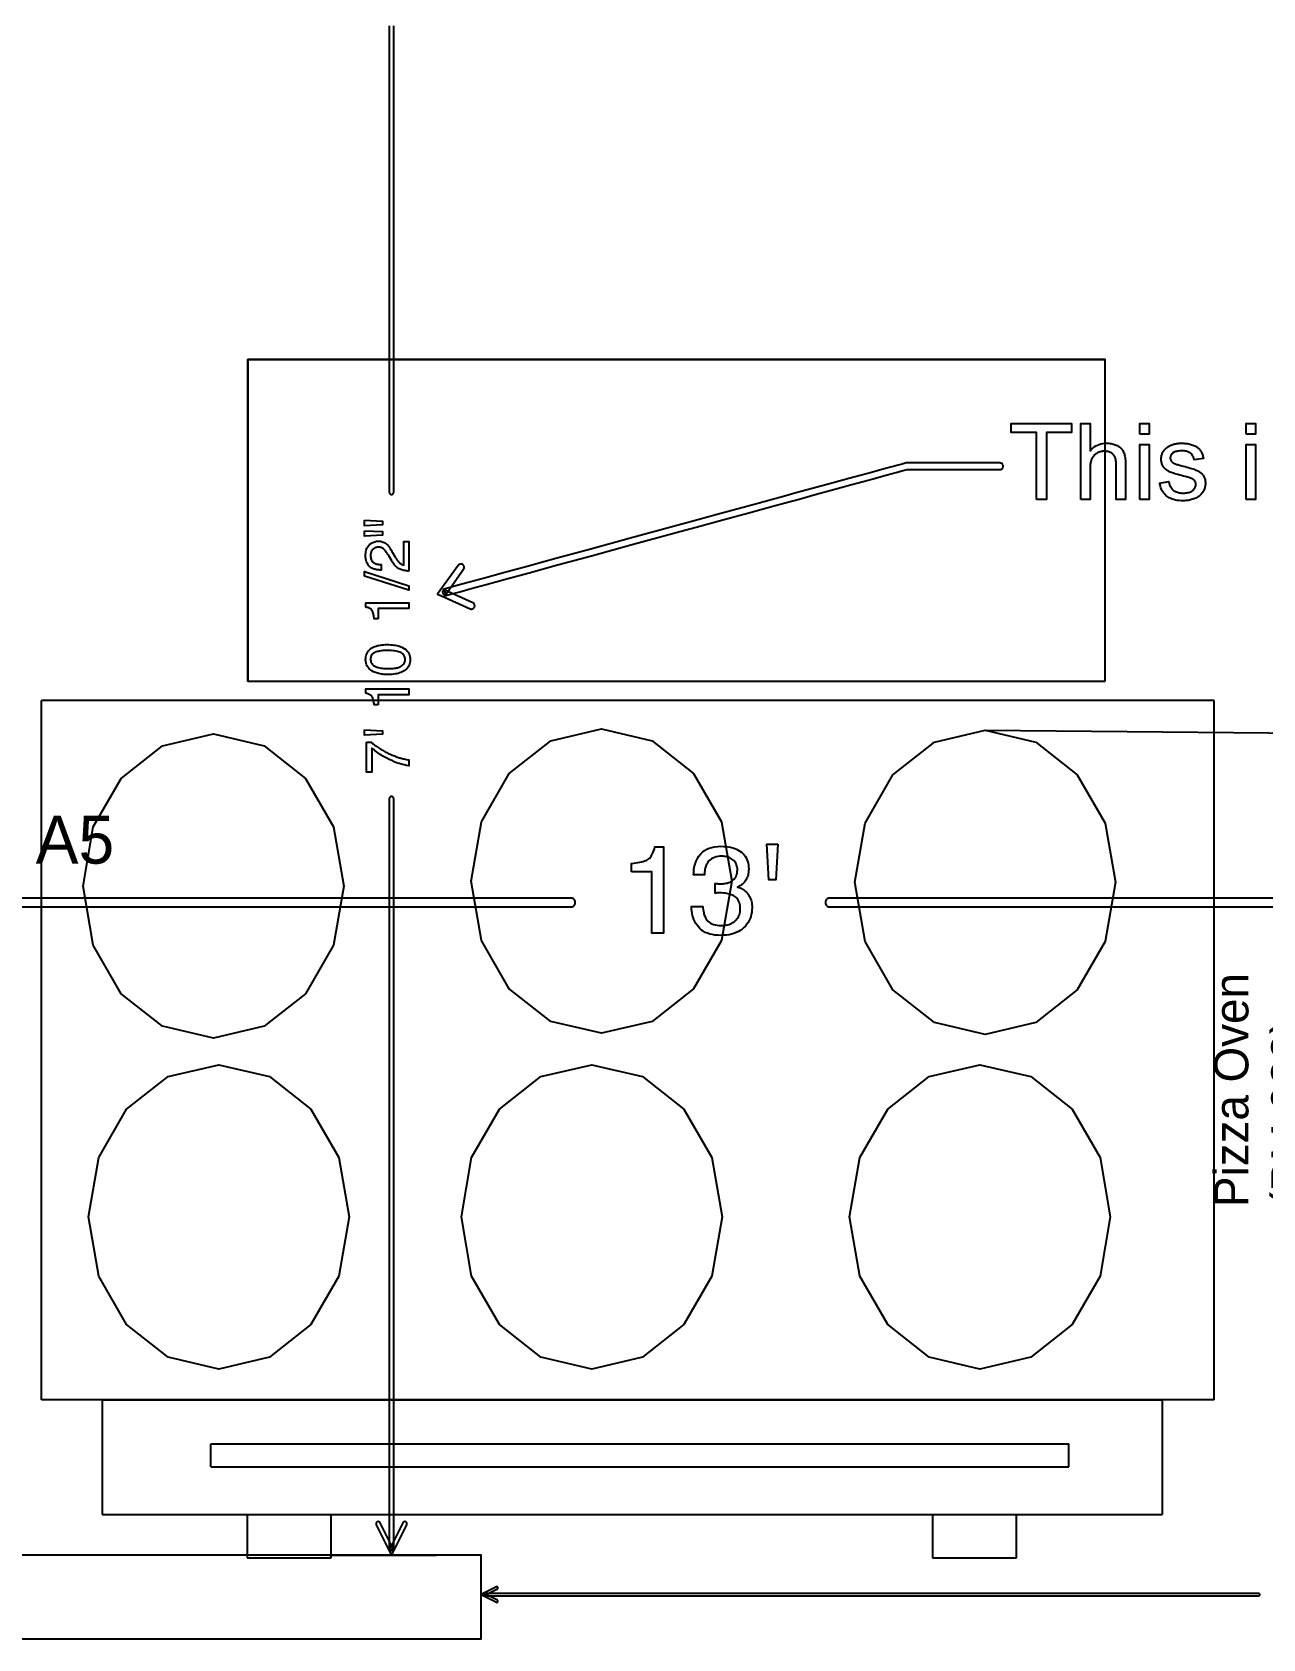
# Model space of a CAD drawing. Header units: inches. Extents: x -1 to 396, y -34 to 687.
# Drawn here: x 275.1 to 339.1, y 408.2 to 491.7 of the extents above; entities that cross this region are included whole.
import ezdxf

# ---------------------------------------------------------------- set-up
doc = ezdxf.new("R2010")
doc.units = ezdxf.units.IN
doc.header["$MEASUREMENT"] = 0
for name, color, linetype in [('AL_EQUIPMENT', 6, 'Continuous'), ('AL_LABELS', 1, 'Continuous'), ('AL_LINEWORK', 30, 'Continuous'), ('DIMENSIONS', 9, 'Continuous'), ('NOTES', 1, 'Continuous'), ('WALLS', 7, 'Continuous')]:
    doc.layers.add(name, color=color, linetype=linetype)

# ---------------------------------------------------------------- blocks, each defined once
blk = doc.blocks.new('AL_pm933', base_point=(1408.585, -349.357))
for p, q in [((1394.37, -381.876), (1394.37, -309.876)), ((1394.37, -309.876), (1431.12, -309.876)), ((1431.12, -381.876), (1431.12, -309.876)), ((1394.37, -313.594), (1388.333, -313.594)), ((1388.333, -313.594), (1388.333, -378.671)), ((1394.37, -313.594), (1394.37, -378.671)), ((1390.849, -320.284), (1390.849, -372.944)), ((1390.849, -320.284), (1392.045, -320.284)), ((1392.045, -320.284), (1392.045, -372.944)), ((1388.333, -322.501), (1386.051, -322.501)), ((1386.051, -322.501), (1386.051, -327.663)), ((1386.051, -327.663), (1388.333, -327.663)), ((1388.333, -364.581), (1386.051, -364.581)), ((1386.051, -364.581), (1386.051, -369.743)), ((1386.051, -369.743), (1388.333, -369.743)), ((1390.849, -372.944), (1392.045, -372.944)), ((1394.37, -378.671), (1388.333, -378.671)), ((1394.37, -381.876), (1431.12, -381.876))]:
    blk.add_line(p, q)
for points in [[(1429.37, -320.432), (1429.37, -320.432), (1429.37, -320.432), (1428.74, -323.546), (1427.024, -326.089), (1424.48, -327.803), (1421.37, -328.432), (1421.37, -328.432), (1418.255, -327.803), (1415.712, -326.089), (1413.998, -323.546), (1413.37, -320.432), (1413.37, -320.432), (1413.998, -317.318), (1415.712, -314.775), (1418.255, -313.061), (1421.37, -312.432), (1421.37, -312.432), (1424.48, -313.061), (1427.024, -314.775), (1428.74, -317.318), (1429.37, -320.432)], [(1411.98, -320.764), (1411.98, -320.764), (1411.98, -320.764), (1411.352, -323.878), (1409.637, -326.421), (1407.095, -328.135), (1403.98, -328.764), (1403.98, -328.764), (1400.865, -328.135), (1398.323, -326.421), (1396.608, -323.878), (1395.98, -320.764), (1395.98, -320.764), (1396.608, -317.65), (1398.323, -315.107), (1400.865, -313.393), (1403.98, -312.764), (1403.98, -312.764), (1407.095, -313.393), (1409.637, -315.107), (1411.352, -317.65), (1411.98, -320.764)], [(1411.98, -343.658), (1411.98, -343.658), (1411.98, -343.658), (1411.352, -346.772), (1409.637, -349.315), (1407.095, -351.029), (1403.98, -351.658), (1403.98, -351.658), (1400.865, -351.029), (1398.323, -349.315), (1396.608, -346.772), (1395.98, -343.658), (1395.98, -343.658), (1396.608, -340.544), (1398.323, -338.001), (1400.865, -336.287), (1403.98, -335.658), (1403.98, -335.658), (1407.095, -336.287), (1409.637, -338.001), (1411.352, -340.544), (1411.98, -343.658)], [(1429.63, -344.255), (1429.63, -344.255), (1429.63, -344.255), (1429.002, -347.369), (1427.288, -349.912), (1424.745, -351.626), (1421.63, -352.255), (1421.63, -352.255), (1418.515, -351.626), (1415.972, -349.912), (1414.258, -347.369), (1413.63, -344.255), (1413.63, -344.255), (1414.258, -341.141), (1415.972, -338.598), (1418.515, -336.884), (1421.63, -336.255), (1421.63, -336.255), (1424.745, -336.884), (1427.288, -338.598), (1429.002, -341.141), (1429.63, -344.255)], [(1411.98, -367.495), (1411.98, -367.495), (1411.98, -367.495), (1411.352, -370.609), (1409.637, -373.152), (1407.095, -374.866), (1403.98, -375.495), (1403.98, -375.495), (1400.865, -374.866), (1398.323, -373.152), (1396.608, -370.609), (1395.98, -367.495), (1395.98, -367.495), (1396.608, -364.381), (1398.323, -361.838), (1400.865, -360.124), (1403.98, -359.495), (1403.98, -359.495), (1407.095, -360.124), (1409.637, -361.838), (1411.352, -364.381), (1411.98, -367.495)], [(1429.57, -367.813), (1429.57, -367.813), (1429.57, -367.813), (1428.94, -370.927), (1427.224, -373.47), (1424.68, -375.184), (1421.57, -375.813), (1421.57, -375.813), (1418.455, -375.184), (1415.912, -373.47), (1414.198, -370.927), (1413.57, -367.813), (1413.57, -367.813), (1414.198, -364.699), (1415.912, -362.156), (1418.455, -360.442), (1421.57, -359.813), (1421.57, -359.813), (1424.68, -360.442), (1427.224, -362.156), (1428.94, -364.699), (1429.57, -367.813)]]:
    blk.add_lwpolyline(points)
at = {"insert": (1404.501, -381.876), "char_height": 2.0998, "attachment_point": 1}
blk.add_mtext('Pizza Oven\\P(PM 933)', dxfattribs=at)
blk = doc.blocks.new('AL_metro_rack', base_point=(1615.856, -825.47))
for p, q in [((1607.458, -789.47), (1607.458, -861.47)), ((1607.458, -789.47), (1624.253, -789.47)), ((1624.253, -789.47), (1624.253, -861.47)), ((1607.458, -861.47), (1624.253, -861.47))]:
    blk.add_line(p, q)
blk.add_lwpolyline([(1607.458, -861.47), (1624.253, -861.47), (1624.253, -789.47), (1607.458, -789.47)], close=True)

msp = doc.modelspace()

# ---------------------------------------------------------------- linework, layer by layer
at = {"layer": 'AL_LINEWORK'}
msp.add_lwpolyline([(324.667, 455.478), (346.782, 455.263), (346.782, 455.263), (351.205, 455.263)], dxfattribs=at)
at = {"layer": 'DIMENSIONS'}
for points in [[(293.702, 492.068), (293.702, 490.782), (293.702, 489.233), (293.702, 487.345), (293.702, 485.356), (293.702, 483.726), (293.702, 482.374), (293.702, 481.219), (293.702, 480.181), (293.702, 479.18), (293.702, 478.135), (293.702, 476.966), (293.702, 475.591), (293.702, 473.932), (293.702, 472.609), (293.702, 471.542), (293.702, 470.694), (293.702, 470.03), (293.702, 469.512), (293.702, 469.103), (293.702, 468.768), (293.702, 468.469), (293.702, 468.17), (293.702, 467.835), (293.704, 467.816), (293.708, 467.799), (293.715, 467.782), (293.724, 467.767), (293.736, 467.754), (293.749, 467.742), (293.764, 467.733), (293.781, 467.726), (293.799, 467.721), (293.817, 467.72), (293.836, 467.721), (293.854, 467.726), (293.87, 467.733), (293.885, 467.742), (293.899, 467.754), (293.91, 467.767), (293.919, 467.782), (293.926, 467.799), (293.931, 467.816), (293.932, 467.835), (293.932, 468.17), (293.932, 468.469), (293.932, 468.768), (293.932, 469.103), (293.932, 469.512), (293.932, 470.03), (293.932, 470.694), (293.932, 471.542), (293.932, 472.609), (293.932, 473.932), (293.932, 475.591), (293.932, 476.966), (293.932, 478.135), (293.932, 479.18), (293.932, 480.181), (293.932, 481.219), (293.932, 482.374), (293.932, 483.726), (293.932, 485.356), (293.932, 487.345), (293.932, 489.233), (293.932, 490.782), (293.932, 492.068)], [(274.377, 446.286), (276.825, 446.286), (278.915, 446.286), (280.793, 446.286), (282.605, 446.286), (284.496, 446.286), (286.613, 446.286), (289.1, 446.286), (292.104, 446.286), (293.379, 446.286), (294.42, 446.285), (295.275, 446.285), (295.993, 446.285), (296.622, 446.285), (297.209, 446.285), (297.803, 446.285), (298.452, 446.285), (299.203, 446.285), (300.105, 446.285), (300.778, 446.285), (301.321, 446.285), (301.751, 446.285), (302.087, 446.285), (302.347, 446.285), (302.548, 446.285), (302.71, 446.285), (302.851, 446.285), (302.988, 446.285), (303.14, 446.285), (303.177, 446.288), (303.212, 446.297), (303.245, 446.311), (303.276, 446.33), (303.302, 446.353), (303.325, 446.379), (303.344, 446.41), (303.358, 446.443), (303.367, 446.478), (303.37, 446.515), (303.367, 446.553), (303.358, 446.588), (303.344, 446.621), (303.325, 446.651), (303.302, 446.678), (303.276, 446.701), (303.245, 446.72), (303.212, 446.734), (303.177, 446.742), (303.14, 446.745), (302.988, 446.745), (302.851, 446.745), (302.71, 446.745), (302.548, 446.745), (302.347, 446.745), (302.087, 446.745), (301.751, 446.745), (301.321, 446.745), (300.778, 446.745), (300.105, 446.745), (299.203, 446.745), (298.452, 446.745), (297.803, 446.745), (297.209, 446.745), (296.622, 446.745), (295.993, 446.745), (295.275, 446.745), (294.42, 446.745), (293.379, 446.745), (292.104, 446.746), (289.1, 446.746), (286.613, 446.746), (284.496, 446.746), (282.605, 446.746), (280.793, 446.746), (278.915, 446.746), (276.825, 446.746), (274.377, 446.746)], [(340.246, 446.745), (338.404, 446.745), (336.629, 446.745), (334.778, 446.745), (332.709, 446.745), (330.278, 446.745), (327.343, 446.745), (326.1, 446.745), (325.085, 446.745), (324.251, 446.745), (323.55, 446.745), (322.937, 446.745), (322.365, 446.745), (321.786, 446.745), (321.155, 446.745), (320.423, 446.745), (319.545, 446.745), (318.89, 446.745), (318.362, 446.745), (317.943, 446.745), (317.617, 446.745), (317.364, 446.745), (317.168, 446.745), (317.011, 446.745), (316.874, 446.745), (316.741, 446.745), (316.593, 446.745), (316.556, 446.742), (316.521, 446.733), (316.488, 446.719), (316.457, 446.701), (316.431, 446.678), (316.408, 446.651), (316.389, 446.621), (316.375, 446.588), (316.366, 446.552), (316.363, 446.515), (316.366, 446.478), (316.375, 446.442), (316.389, 446.409), (316.408, 446.379), (316.431, 446.353), (316.457, 446.33), (316.488, 446.311), (316.521, 446.297), (316.556, 446.288), (316.593, 446.285), (316.741, 446.285), (316.874, 446.285), (317.011, 446.285), (317.168, 446.285), (317.364, 446.285), (317.617, 446.285), (317.943, 446.285), (318.362, 446.285), (318.89, 446.285), (319.545, 446.285), (320.423, 446.285), (321.155, 446.285), (321.786, 446.285), (322.365, 446.285), (322.937, 446.285), (323.55, 446.285), (324.251, 446.285), (325.085, 446.285), (326.1, 446.285), (327.343, 446.285), (330.278, 446.285), (332.709, 446.285), (334.778, 446.285), (336.629, 446.285), (338.404, 446.285), (340.246, 446.285)], [(290.597, 412.589), (296.153, 412.589)], [(298.473, 408.938), (298.473, 411.388)]]:
    msp.add_lwpolyline(points, dxfattribs=at)
for points in [[(292.416, 466.38), (293.341, 466.332), (293.341, 466.142), (292.416, 466.093), (292.416, 466.38)], [(292.416, 465.84), (293.341, 465.795), (293.341, 465.604), (292.416, 465.556), (292.416, 465.84)], [(294.726, 463.736), (294.668, 463.74), (294.613, 463.746), (294.558, 463.754), (294.505, 463.763), (294.454, 463.774), (294.404, 463.787), (294.356, 463.802), (294.309, 463.818), (294.263, 463.837), (294.22, 463.857), (294.177, 463.88), (294.135, 463.907), (294.094, 463.937), (294.054, 463.972), (294.014, 464.011), (293.975, 464.054), (293.937, 464.101), (293.9, 464.151), (293.864, 464.206), (293.828, 464.265), (293.654, 464.567), (293.63, 464.606), (293.608, 464.643), (293.586, 464.677), (293.565, 464.71), (293.544, 464.739), (293.524, 464.766), (293.505, 464.791), (293.487, 464.814), (293.469, 464.834), (293.452, 464.851), (293.426, 464.876), (293.399, 464.898), (293.371, 464.917), (293.342, 464.934), (293.312, 464.948), (293.282, 464.96), (293.251, 464.969), (293.219, 464.975), (293.187, 464.979), (293.154, 464.98), (293.115, 464.979), (293.078, 464.975), (293.043, 464.97), (293.009, 464.961), (292.977, 464.951), (292.947, 464.938), (292.918, 464.922), (292.891, 464.905), (292.865, 464.885), (292.841, 464.862), (292.819, 464.838), (292.8, 464.812), (292.783, 464.784), (292.767, 464.755), (292.755, 464.725), (292.744, 464.693), (292.736, 464.659), (292.73, 464.623), (292.727, 464.586), (292.726, 464.548), (292.728, 464.491), (292.735, 464.439), (292.746, 464.389), (292.761, 464.344), (292.781, 464.302), (292.805, 464.263), (292.834, 464.228), (292.867, 464.197), (292.904, 464.169), (292.946, 464.145), (292.97, 464.134), (292.997, 464.124), (293.025, 464.114), (293.055, 464.106), (293.087, 464.099), (293.12, 464.093), (293.156, 464.088), (293.193, 464.084), (293.232, 464.081), (293.273, 464.079), (293.273, 463.792), (293.215, 463.793), (293.16, 463.797), (293.106, 463.803), (293.055, 463.811), (293.006, 463.821), (292.959, 463.833), (292.915, 463.847), (292.872, 463.862), (292.832, 463.88), (292.793, 463.9), (292.731, 463.94), (292.676, 463.985), (292.627, 464.036), (292.584, 464.092), (292.548, 464.154), (292.519, 464.222), (292.496, 464.295), (292.479, 464.374), (292.47, 464.459), (292.466, 464.549), (292.468, 464.625), (292.475, 464.696), (292.485, 464.763), (292.5, 464.826), (292.519, 464.884), (292.542, 464.939), (292.569, 464.989), (292.6, 465.035), (292.636, 465.077), (292.676, 465.115), (292.718, 465.149), (292.761, 465.179), (292.805, 465.206), (292.85, 465.229), (292.896, 465.249), (292.943, 465.265), (292.991, 465.277), (293.04, 465.286), (293.09, 465.291), (293.141, 465.293), (293.194, 465.291), (293.246, 465.286), (293.296, 465.276), (293.345, 465.263), (293.392, 465.246), (293.437, 465.225), (293.481, 465.2), (293.523, 465.171), (293.564, 465.139), (293.603, 465.103), (293.626, 465.079), (293.65, 465.052), (293.674, 465.021), (293.7, 464.987), (293.727, 464.949), (293.754, 464.908), (293.783, 464.863), (293.812, 464.815), (293.842, 464.763), (293.874, 464.708), (293.993, 464.493), (294.01, 464.463), (294.027, 464.434), (294.043, 464.406), (294.06, 464.38), (294.076, 464.355), (294.092, 464.332), (294.108, 464.309), (294.124, 464.289), (294.14, 464.269), (294.155, 464.251), (294.183, 464.22), (294.211, 464.192), (294.24, 464.167), (294.269, 464.143), (294.299, 464.122), (294.33, 464.104), (294.361, 464.088), (294.393, 464.074), (294.426, 464.062), (294.459, 464.053), (294.459, 465.282), (294.726, 465.282), (294.726, 463.736)], [(292.416, 463.474), (292.416, 463.713), (294.726, 462.98), (294.726, 462.741), (292.416, 463.474)], [(293.132, 461.258), (292.914, 461.258), (292.908, 461.318), (292.901, 461.374), (292.893, 461.426), (292.884, 461.474), (292.875, 461.519), (292.864, 461.56), (292.853, 461.597), (292.841, 461.63), (292.828, 461.66), (292.815, 461.686), (292.799, 461.71), (292.779, 461.732), (292.756, 461.753), (292.728, 461.773), (292.697, 461.792), (292.662, 461.809), (292.623, 461.826), (292.58, 461.841), (292.534, 461.854), (292.484, 461.867), (292.484, 462.09), (294.726, 462.09), (294.726, 461.788), (293.132, 461.788), (293.132, 461.258)], [(292.474, 459.136), (292.478, 459.221), (292.489, 459.301), (292.507, 459.376), (292.532, 459.447), (292.564, 459.512), (292.604, 459.573), (292.651, 459.629), (292.705, 459.68), (292.766, 459.726), (292.834, 459.768), (292.892, 459.797), (292.954, 459.822), (293.02, 459.845), (293.09, 459.864), (293.164, 459.881), (293.242, 459.895), (293.325, 459.905), (293.411, 459.913), (293.502, 459.917), (293.597, 459.919), (293.687, 459.917), (293.774, 459.913), (293.858, 459.907), (293.939, 459.897), (294.016, 459.885), (294.091, 459.87), (294.162, 459.852), (294.23, 459.831), (294.295, 459.808), (294.356, 459.782), (294.438, 459.74), (294.511, 459.693), (294.576, 459.64), (294.632, 459.583), (294.679, 459.521), (294.718, 459.454), (294.748, 459.381), (294.77, 459.304), (294.783, 459.222), (294.787, 459.134), (294.784, 459.055), (294.773, 458.98), (294.756, 458.909), (294.731, 458.843), (294.699, 458.78), (294.66, 458.722), (294.615, 458.668), (294.562, 458.618), (294.502, 458.572), (294.435, 458.53), (294.374, 458.499), (294.309, 458.471), (294.24, 458.446), (294.168, 458.425), (294.091, 458.407), (294.01, 458.392), (293.925, 458.38), (293.836, 458.372), (293.743, 458.367), (293.646, 458.365), (293.57, 458.366), (293.497, 458.369), (293.425, 458.374), (293.356, 458.381), (293.289, 458.39), (293.224, 458.401), (293.162, 458.414), (293.101, 458.429), (293.043, 458.445), (292.987, 458.464), (292.889, 458.504), (292.802, 458.551), (292.725, 458.603), (292.659, 458.661), (292.602, 458.725), (292.556, 458.795), (292.52, 458.871), (292.495, 458.953), (292.479, 459.042), (292.474, 459.136)], [(294.529, 459.133), (294.527, 459.176), (294.522, 459.217), (294.512, 459.257), (294.498, 459.294), (294.481, 459.33), (294.459, 459.365), (294.434, 459.397), (294.405, 459.427), (294.371, 459.456), (294.334, 459.483), (294.292, 459.508), (294.243, 459.53), (294.187, 459.55), (294.125, 459.567), (294.055, 459.581), (293.979, 459.593), (293.897, 459.602), (293.807, 459.609), (293.711, 459.612), (293.608, 459.614), (293.533, 459.613), (293.46, 459.61), (293.39, 459.605), (293.323, 459.599), (293.258, 459.59), (293.197, 459.58), (293.137, 459.567), (293.081, 459.553), (293.028, 459.537), (292.977, 459.519), (292.93, 459.499), (292.887, 459.475), (292.85, 459.447), (292.818, 459.415), (292.791, 459.381), (292.769, 459.342), (292.751, 459.3), (292.739, 459.255), (292.731, 459.206), (292.729, 459.153), (292.731, 459.104), (292.738, 459.058), (292.75, 459.015), (292.767, 458.975), (292.788, 458.937), (292.814, 458.901), (292.844, 458.869), (292.879, 458.839), (292.919, 458.812), (292.964, 458.787), (293.013, 458.765), (293.067, 458.746), (293.125, 458.729), (293.188, 458.713), (293.255, 458.701), (293.326, 458.69), (293.402, 458.682), (293.483, 458.677), (293.567, 458.673), (293.657, 458.672), (293.724, 458.673), (293.789, 458.675), (293.851, 458.679), (293.911, 458.684), (293.967, 458.69), (294.021, 458.698), (294.073, 458.708), (294.121, 458.719), (294.167, 458.732), (294.21, 458.746), (294.271, 458.77), (294.325, 458.797), (294.373, 458.828), (294.414, 458.862), (294.45, 458.899), (294.478, 458.939), (294.501, 458.983), (294.517, 459.03), (294.526, 459.079), (294.529, 459.133)], [(293.132, 456.782), (292.914, 456.782), (292.908, 456.841), (292.901, 456.897), (292.893, 456.949), (292.884, 456.998), (292.875, 457.042), (292.864, 457.083), (292.853, 457.12), (292.841, 457.154), (292.828, 457.184), (292.815, 457.21), (292.799, 457.233), (292.779, 457.256), (292.756, 457.277), (292.728, 457.297), (292.697, 457.315), (292.662, 457.333), (292.623, 457.349), (292.58, 457.364), (292.534, 457.378), (292.484, 457.39), (292.484, 457.614), (294.726, 457.614), (294.726, 457.312), (293.132, 457.312), (293.132, 456.782)], [(292.416, 455.496), (293.341, 455.444), (293.341, 455.261), (292.416, 455.21), (292.416, 455.496)], [(292.512, 454.857), (292.759, 454.857), (292.781, 454.835), (292.807, 454.811), (292.836, 454.786), (292.868, 454.759), (292.903, 454.731), (292.941, 454.701), (292.983, 454.67), (293.027, 454.638), (293.075, 454.604), (293.125, 454.569), (293.178, 454.533), (293.231, 454.498), (293.285, 454.465), (293.341, 454.431), (293.396, 454.399), (293.453, 454.368), (293.511, 454.337), (293.569, 454.307), (293.628, 454.278), (293.688, 454.25), (293.746, 454.224), (293.804, 454.198), (293.86, 454.174), (293.915, 454.152), (293.969, 454.13), (294.022, 454.11), (294.074, 454.091), (294.125, 454.074), (294.175, 454.058), (294.224, 454.043), (294.257, 454.033), (294.294, 454.024), (294.335, 454.013), (294.379, 454.002), (294.427, 453.991), (294.48, 453.979), (294.535, 453.966), (294.595, 453.953), (294.659, 453.939), (294.726, 453.925), (294.726, 453.612), (294.597, 453.636), (294.468, 453.665), (294.34, 453.699), (294.211, 453.739), (294.083, 453.783), (293.955, 453.833), (293.826, 453.888), (293.698, 453.948), (293.571, 454.013), (293.443, 454.084), (293.369, 454.127), (293.297, 454.171), (293.227, 454.215), (293.16, 454.26), (293.094, 454.305), (293.031, 454.35), (292.969, 454.396), (292.909, 454.442), (292.852, 454.489), (292.797, 454.537), (292.797, 453.291), (292.512, 453.291), (292.512, 454.857)], [(293.932, 412.962), (293.932, 413.127), (293.932, 413.269), (293.932, 413.399), (293.932, 413.532), (293.932, 413.68), (293.932, 413.855), (293.932, 414.07), (293.932, 414.337), (293.932, 414.671), (293.932, 415.082), (293.932, 415.602), (293.932, 416.034), (293.932, 416.405), (293.932, 416.742), (293.932, 417.072), (293.932, 417.421), (293.932, 417.817), (293.932, 418.286), (293.932, 418.855), (293.932, 419.55), (293.932, 421.157), (293.932, 422.486), (293.932, 423.615), (293.932, 424.622), (293.932, 425.583), (293.932, 426.575), (293.932, 427.675), (293.932, 428.961), (293.932, 430.51), (293.932, 432.398), (293.932, 434.387), (293.932, 436.017), (293.932, 437.37), (293.932, 438.524), (293.932, 439.562), (293.932, 440.563), (293.932, 441.608), (293.932, 442.778), (293.932, 444.152), (293.932, 445.811), (293.932, 447.134), (293.932, 448.201), (293.932, 449.049), (293.932, 449.713), (293.932, 450.232), (293.932, 450.64), (293.932, 450.975), (293.932, 451.274), (293.932, 451.573), (293.932, 451.908), (293.931, 451.927), (293.926, 451.945), (293.919, 451.961), (293.91, 451.976), (293.899, 451.99), (293.885, 452.001), (293.87, 452.01), (293.854, 452.017), (293.836, 452.022), (293.817, 452.023), (293.799, 452.022), (293.781, 452.017), (293.764, 452.01), (293.749, 452.001), (293.736, 451.99), (293.724, 451.976), (293.715, 451.961), (293.708, 451.945), (293.704, 451.927), (293.702, 451.908), (293.702, 451.573), (293.702, 451.274), (293.702, 450.975), (293.702, 450.64), (293.702, 450.232), (293.702, 449.713), (293.702, 449.049), (293.702, 448.201), (293.702, 447.134), (293.702, 445.811), (293.702, 444.152), (293.702, 442.778), (293.702, 441.608), (293.702, 440.563), (293.702, 439.562), (293.702, 438.524), (293.702, 437.37), (293.702, 436.017), (293.702, 434.387), (293.702, 432.398), (293.702, 430.51), (293.702, 428.961), (293.702, 427.675), (293.702, 426.575), (293.702, 425.583), (293.702, 424.622), (293.702, 423.615), (293.702, 422.486), (293.702, 421.157), (293.702, 419.55), (293.702, 418.855), (293.702, 418.286), (293.702, 417.817), (293.702, 417.421), (293.702, 417.072), (293.702, 416.742), (293.702, 416.405), (293.702, 416.034), (293.702, 415.602), (293.702, 415.082), (293.702, 414.671), (293.702, 414.337), (293.702, 414.07), (293.702, 413.855), (293.702, 413.68), (293.702, 413.532), (293.702, 413.399), (293.702, 413.269), (293.702, 413.127), (293.702, 412.962), (293.704, 412.943), (293.708, 412.925), (293.715, 412.909), (293.724, 412.894), (293.736, 412.88), (293.749, 412.869), (293.764, 412.86), (293.781, 412.853), (293.799, 412.848), (293.817, 412.847), (293.836, 412.848), (293.854, 412.853), (293.87, 412.86), (293.885, 412.869), (293.899, 412.88), (293.91, 412.894), (293.919, 412.909), (293.926, 412.925), (293.931, 412.943), (293.932, 412.962)], [(306.286, 448.117), (306.286, 448.551), (306.405, 448.564), (306.517, 448.578), (306.621, 448.594), (306.717, 448.612), (306.807, 448.631), (306.889, 448.651), (306.963, 448.674), (307.03, 448.698), (307.089, 448.723), (307.142, 448.751), (307.189, 448.782), (307.234, 448.822), (307.276, 448.869), (307.316, 448.924), (307.353, 448.986), (307.388, 449.056), (307.421, 449.134), (307.451, 449.219), (307.478, 449.312), (307.503, 449.413), (307.95, 449.413), (307.95, 444.928), (307.346, 444.928), (307.346, 448.117), (306.286, 448.117)], [(310.925, 444.806), (310.769, 444.81), (310.623, 444.823), (310.485, 444.845), (310.356, 444.876), (310.236, 444.915), (310.124, 444.963), (310.021, 445.02), (309.927, 445.086), (309.842, 445.161), (309.766, 445.244), (309.697, 445.334), (309.636, 445.427), (309.582, 445.525), (309.535, 445.626), (309.496, 445.73), (309.463, 445.839), (309.438, 445.952), (309.42, 446.068), (309.409, 446.188), (309.406, 446.312), (309.997, 446.312), (310.005, 446.227), (310.016, 446.146), (310.028, 446.071), (310.041, 446), (310.057, 445.934), (310.074, 445.873), (310.093, 445.817), (310.114, 445.765), (310.136, 445.719), (310.161, 445.677), (310.208, 445.609), (310.263, 445.549), (310.325, 445.495), (310.393, 445.449), (310.469, 445.41), (310.553, 445.378), (310.643, 445.353), (310.74, 445.335), (310.845, 445.325), (310.956, 445.321), (311.044, 445.324), (311.128, 445.331), (311.208, 445.343), (311.285, 445.359), (311.359, 445.381), (311.429, 445.407), (311.495, 445.438), (311.558, 445.474), (311.617, 445.515), (311.673, 445.56), (311.725, 445.609), (311.77, 445.661), (311.811, 445.716), (311.846, 445.774), (311.876, 445.834), (311.9, 445.897), (311.919, 445.963), (311.933, 446.031), (311.941, 446.102), (311.944, 446.177), (311.941, 446.267), (311.932, 446.352), (311.918, 446.431), (311.898, 446.504), (311.872, 446.572), (311.841, 446.634), (311.804, 446.691), (311.761, 446.742), (311.713, 446.788), (311.659, 446.828), (311.6, 446.863), (311.536, 446.894), (311.468, 446.922), (311.396, 446.946), (311.319, 446.967), (311.238, 446.983), (311.152, 446.996), (311.062, 447.006), (310.967, 447.011), (310.868, 447.013), (310.857, 447.013), (310.845, 447.013), (310.834, 447.013), (310.823, 447.013), (310.811, 447.013), (310.8, 447.013), (310.788, 447.012), (310.776, 447.012), (310.765, 447.012), (310.753, 447.011), (310.742, 447.011), (310.73, 447.011), (310.718, 447.01), (310.707, 447.01), (310.695, 447.01), (310.683, 447.009), (310.671, 447.009), (310.659, 447.008), (310.647, 447.007), (310.635, 447.007), (310.635, 447.507), (310.653, 447.505), (310.669, 447.503), (310.686, 447.502), (310.701, 447.5), (310.716, 447.499), (310.731, 447.498), (310.745, 447.497), (310.758, 447.496), (310.771, 447.495), (310.783, 447.494), (310.795, 447.494), (310.807, 447.493), (310.82, 447.493), (310.832, 447.492), (310.845, 447.492), (310.858, 447.492), (310.871, 447.491), (310.885, 447.491), (310.898, 447.491), (310.912, 447.491), (310.974, 447.492), (311.035, 447.495), (311.092, 447.5), (311.148, 447.507), (311.201, 447.516), (311.253, 447.527), (311.301, 447.54), (311.348, 447.555), (311.392, 447.573), (311.434, 447.592), (311.502, 447.63), (311.563, 447.673), (311.617, 447.722), (311.664, 447.777), (311.703, 447.837), (311.735, 447.903), (311.76, 447.974), (311.778, 448.051), (311.789, 448.133), (311.793, 448.221), (311.79, 448.286), (311.783, 448.349), (311.771, 448.409), (311.754, 448.465), (311.733, 448.519), (311.707, 448.569), (311.676, 448.616), (311.64, 448.66), (311.599, 448.702), (311.554, 448.74), (311.505, 448.774), (311.455, 448.805), (311.403, 448.833), (311.35, 448.856), (311.295, 448.876), (311.239, 448.893), (311.181, 448.906), (311.121, 448.915), (311.06, 448.92), (310.997, 448.922), (310.887, 448.918), (310.785, 448.907), (310.689, 448.888), (310.6, 448.862), (310.518, 448.828), (310.443, 448.786), (310.376, 448.737), (310.315, 448.68), (310.261, 448.616), (310.214, 448.545), (310.191, 448.501), (310.17, 448.455), (310.152, 448.404), (310.135, 448.35), (310.12, 448.293), (310.108, 448.232), (310.098, 448.168), (310.089, 448.1), (310.083, 448.028), (310.079, 447.953), (309.519, 447.953), (309.521, 448.052), (309.527, 448.149), (309.537, 448.242), (309.551, 448.332), (309.569, 448.419), (309.591, 448.503), (309.618, 448.584), (309.648, 448.662), (309.682, 448.737), (309.72, 448.809), (309.795, 448.928), (309.88, 449.035), (309.975, 449.129), (310.081, 449.211), (310.198, 449.28), (310.324, 449.337), (310.462, 449.381), (310.61, 449.413), (310.768, 449.431), (310.937, 449.438), (311.072, 449.435), (311.2, 449.425), (311.322, 449.41), (311.438, 449.389), (311.548, 449.361), (311.652, 449.327), (311.749, 449.287), (311.84, 449.241), (311.925, 449.189), (312.003, 449.131), (312.075, 449.067), (312.139, 448.997), (312.196, 448.922), (312.245, 448.842), (312.286, 448.756), (312.32, 448.664), (312.347, 448.567), (312.366, 448.464), (312.377, 448.356), (312.381, 448.243), (312.378, 448.161), (312.372, 448.083), (312.361, 448.008), (312.345, 447.936), (312.325, 447.867), (312.3, 447.801), (312.271, 447.739), (312.238, 447.679), (312.2, 447.623), (312.157, 447.57), (312.129, 447.538), (312.099, 447.508), (312.067, 447.48), (312.034, 447.452), (311.999, 447.427), (311.962, 447.402), (311.924, 447.379), (311.884, 447.357), (311.842, 447.337), (311.799, 447.318), (311.868, 447.297), (311.935, 447.272), (311.998, 447.243), (312.058, 447.211), (312.115, 447.175), (312.169, 447.136), (312.22, 447.093), (312.268, 447.046), (312.312, 446.996), (312.354, 446.942), (312.392, 446.885), (312.426, 446.826), (312.456, 446.764), (312.482, 446.7), (312.504, 446.633), (312.522, 446.564), (312.536, 446.492), (312.546, 446.418), (312.552, 446.341), (312.554, 446.261), (312.549, 446.135), (312.537, 446.013), (312.515, 445.896), (312.486, 445.784), (312.448, 445.677), (312.401, 445.574), (312.346, 445.476), (312.282, 445.383), (312.21, 445.295), (312.129, 445.211), (312.041, 445.134), (311.945, 445.065), (311.842, 445.004), (311.733, 444.952), (311.616, 444.907), (311.492, 444.87), (311.361, 444.842), (311.222, 444.822), (311.077, 444.81), (310.925, 444.806)], [(313.896, 449.548), (313.793, 447.699), (313.428, 447.699), (313.324, 449.548), (313.896, 449.548)], [(293.024, 414.175), (293.714, 412.795), (293.817, 412.589), (293.92, 412.795), (294.61, 414.175), (294.617, 414.193), (294.621, 414.21), (294.622, 414.228), (294.621, 414.246), (294.617, 414.263), (294.61, 414.279), (294.6, 414.295), (294.589, 414.308), (294.575, 414.32), (294.559, 414.33), (294.541, 414.337), (294.524, 414.341), (294.506, 414.342), (294.488, 414.34), (294.471, 414.336), (294.455, 414.329), (294.44, 414.32), (294.426, 414.308), (294.414, 414.294), (294.405, 414.278), (293.714, 412.898), (293.92, 412.898), (293.23, 414.278), (293.22, 414.294), (293.209, 414.308), (293.195, 414.32), (293.18, 414.329), (293.164, 414.336), (293.147, 414.34), (293.129, 414.342), (293.111, 414.341), (293.093, 414.337), (293.076, 414.33), (293.06, 414.32), (293.046, 414.308), (293.034, 414.295), (293.025, 414.279), (293.018, 414.263), (293.014, 414.246), (293.012, 414.228), (293.013, 414.21), (293.017, 414.193), (293.024, 414.175)], [(299.267, 410.944), (298.577, 410.599), (298.474, 410.548), (298.577, 410.496), (299.267, 410.151), (299.276, 410.148), (299.285, 410.146), (299.294, 410.145), (299.303, 410.146), (299.311, 410.148), (299.319, 410.152), (299.327, 410.156), (299.334, 410.162), (299.34, 410.169), (299.344, 410.177), (299.348, 410.186), (299.35, 410.195), (299.35, 410.204), (299.35, 410.212), (299.347, 410.221), (299.344, 410.229), (299.339, 410.237), (299.334, 410.244), (299.327, 410.249), (299.319, 410.254), (298.629, 410.599), (298.629, 410.496), (299.319, 410.841), (299.327, 410.846), (299.334, 410.852), (299.339, 410.859), (299.344, 410.867), (299.347, 410.875), (299.35, 410.883), (299.35, 410.892), (299.35, 410.901), (299.348, 410.91), (299.344, 410.919), (299.34, 410.927), (299.334, 410.934), (299.327, 410.939), (299.319, 410.944), (299.311, 410.947), (299.303, 410.95), (299.294, 410.95), (299.285, 410.95), (299.276, 410.948), (299.267, 410.944)], [(298.66, 410.49), (298.809, 410.49), (298.937, 410.49), (299.058, 410.49), (299.183, 410.49), (299.326, 410.49), (299.498, 410.49), (299.712, 410.49), (299.98, 410.49), (300.316, 410.49), (300.73, 410.49), (301.261, 410.49), (301.702, 410.49), (302.082, 410.49), (302.428, 410.49), (302.767, 410.49), (303.127, 410.49), (303.536, 410.49), (304.021, 410.49), (304.61, 410.49), (305.331, 410.49), (307.005, 410.49), (308.39, 410.49), (309.567, 410.49), (310.617, 410.49), (311.62, 410.49), (312.657, 410.49), (313.808, 410.49), (315.154, 410.49), (316.776, 410.49), (318.753, 410.49), (320.805, 410.49), (322.487, 410.49), (323.883, 410.49), (325.074, 410.49), (326.145, 410.49), (327.178, 410.49), (328.257, 410.49), (329.463, 410.49), (330.881, 410.49), (332.594, 410.49), (333.959, 410.49), (335.06, 410.49), (335.935, 410.49), (336.62, 410.49), (337.155, 410.49), (337.577, 410.49), (337.923, 410.49), (338.231, 410.49), (338.539, 410.49), (338.885, 410.49), (338.895, 410.491), (338.903, 410.493), (338.912, 410.497), (338.919, 410.501), (338.926, 410.507), (338.932, 410.514), (338.936, 410.521), (338.94, 410.53), (338.942, 410.539), (338.943, 410.548), (338.942, 410.557), (338.94, 410.566), (338.936, 410.574), (338.932, 410.582), (338.926, 410.588), (338.919, 410.594), (338.912, 410.599), (338.903, 410.602), (338.895, 410.605), (338.885, 410.605), (338.539, 410.605), (338.231, 410.605), (337.923, 410.605), (337.577, 410.605), (337.155, 410.605), (336.62, 410.605), (335.935, 410.605), (335.06, 410.605), (333.959, 410.605), (332.594, 410.605), (330.881, 410.605), (329.463, 410.605), (328.257, 410.605), (327.178, 410.605), (326.145, 410.605), (325.074, 410.605), (323.883, 410.605), (322.487, 410.605), (320.805, 410.605), (318.753, 410.605), (316.776, 410.605), (315.154, 410.605), (313.808, 410.605), (312.657, 410.605), (311.62, 410.605), (310.617, 410.605), (309.567, 410.605), (308.39, 410.605), (307.005, 410.605), (305.331, 410.605), (304.61, 410.605), (304.021, 410.605), (303.536, 410.605), (303.127, 410.605), (302.767, 410.605), (302.428, 410.605), (302.082, 410.605), (301.702, 410.605), (301.261, 410.605), (300.73, 410.605), (300.316, 410.605), (299.98, 410.605), (299.712, 410.605), (299.498, 410.605), (299.326, 410.605), (299.183, 410.605), (299.058, 410.605), (298.937, 410.605), (298.809, 410.605), (298.66, 410.605), (298.651, 410.605), (298.642, 410.602), (298.634, 410.599), (298.626, 410.594), (298.62, 410.589), (298.614, 410.582), (298.609, 410.574), (298.606, 410.566), (298.604, 410.557), (298.603, 410.548), (298.604, 410.539), (298.606, 410.53), (298.609, 410.521), (298.614, 410.514), (298.62, 410.507), (298.626, 410.501), (298.634, 410.497), (298.642, 410.493), (298.651, 410.491), (298.66, 410.49)]]:
    msp.add_lwpolyline(points, close=True, dxfattribs=at)
at = {"layer": 'NOTES'}
for points in [[(327.33, 467.46), (327.33, 470.945), (326.028, 470.945), (326.028, 471.412), (329.16, 471.412), (329.16, 470.945), (327.853, 470.945), (327.853, 467.46), (327.33, 467.46)], [(329.635, 467.46), (329.635, 471.412), (330.12, 471.412), (330.12, 469.994), (330.19, 470.069), (330.263, 470.136), (330.34, 470.195), (330.42, 470.246), (330.504, 470.289), (330.592, 470.324), (330.683, 470.352), (330.777, 470.372), (330.875, 470.383), (330.977, 470.387), (331.04, 470.386), (331.101, 470.382), (331.16, 470.376), (331.218, 470.367), (331.274, 470.356), (331.329, 470.342), (331.382, 470.326), (331.433, 470.307), (331.482, 470.286), (331.53, 470.262), (331.575, 470.236), (331.618, 470.208), (331.658, 470.178), (331.696, 470.146), (331.731, 470.113), (331.763, 470.077), (331.793, 470.04), (331.82, 470), (331.844, 469.959), (331.865, 469.916), (331.885, 469.869), (331.902, 469.819), (331.917, 469.765), (331.93, 469.707), (331.941, 469.645), (331.95, 469.579), (331.957, 469.509), (331.962, 469.434), (331.965, 469.356), (331.966, 469.274), (331.966, 467.46), (331.481, 467.46), (331.481, 469.274), (331.48, 469.345), (331.475, 469.412), (331.467, 469.475), (331.456, 469.534), (331.442, 469.589), (331.424, 469.64), (331.404, 469.687), (331.38, 469.73), (331.353, 469.769), (331.324, 469.804), (331.291, 469.835), (331.255, 469.864), (331.217, 469.888), (331.176, 469.91), (331.133, 469.928), (331.087, 469.943), (331.039, 469.955), (330.988, 469.963), (330.934, 469.968), (330.877, 469.97), (330.835, 469.968), (330.792, 469.965), (330.75, 469.96), (330.709, 469.952), (330.668, 469.942), (330.628, 469.929), (330.588, 469.915), (330.549, 469.898), (330.51, 469.879), (330.472, 469.858), (330.435, 469.835), (330.4, 469.81), (330.368, 469.783), (330.337, 469.756), (330.309, 469.726), (330.283, 469.695), (330.259, 469.662), (330.238, 469.628), (330.218, 469.592), (330.201, 469.555), (330.185, 469.515), (330.172, 469.472), (330.16, 469.427), (330.149, 469.378), (330.14, 469.327), (330.133, 469.272), (330.127, 469.215), (330.123, 469.155), (330.121, 469.092), (330.12, 469.026), (330.12, 467.46), (329.635, 467.46)], [(332.708, 470.854), (332.708, 471.412), (333.193, 471.412), (333.193, 470.854), (332.708, 470.854)], [(338.228, 470.854), (338.228, 471.412), (338.713, 471.412), (338.713, 470.854), (338.228, 470.854)], [(332.708, 467.46), (332.708, 470.323), (333.193, 470.323), (333.193, 467.46), (332.708, 467.46)], [(333.737, 468.315), (334.217, 468.39), (334.227, 468.334), (334.239, 468.28), (334.254, 468.229), (334.273, 468.181), (334.294, 468.135), (334.318, 468.092), (334.344, 468.052), (334.374, 468.015), (334.407, 467.98), (334.442, 467.948), (334.481, 467.919), (334.522, 467.893), (334.566, 467.87), (334.613, 467.85), (334.664, 467.833), (334.717, 467.819), (334.773, 467.808), (334.832, 467.8), (334.894, 467.796), (334.958, 467.794), (335.024, 467.796), (335.085, 467.8), (335.143, 467.807), (335.198, 467.816), (335.249, 467.828), (335.297, 467.843), (335.342, 467.861), (335.383, 467.881), (335.42, 467.905), (335.454, 467.93), (335.485, 467.958), (335.513, 467.987), (335.537, 468.016), (335.558, 468.047), (335.576, 468.078), (335.59, 468.111), (335.601, 468.144), (335.61, 468.178), (335.614, 468.214), (335.616, 468.25), (335.615, 468.282), (335.61, 468.313), (335.603, 468.342), (335.593, 468.37), (335.58, 468.397), (335.565, 468.422), (335.546, 468.446), (335.525, 468.468), (335.5, 468.489), (335.473, 468.509), (335.45, 468.522), (335.421, 468.536), (335.387, 468.551), (335.346, 468.566), (335.299, 468.582), (335.247, 468.599), (335.188, 468.616), (335.124, 468.635), (335.054, 468.654), (334.977, 468.673), (334.874, 468.7), (334.777, 468.726), (334.686, 468.751), (334.603, 468.775), (334.525, 468.799), (334.455, 468.822), (334.39, 468.844), (334.333, 468.865), (334.282, 468.886), (334.237, 468.906), (334.197, 468.927), (334.159, 468.949), (334.123, 468.972), (334.088, 468.997), (334.056, 469.023), (334.026, 469.051), (333.997, 469.081), (333.971, 469.112), (333.947, 469.144), (333.925, 469.178), (333.904, 469.214), (333.886, 469.249), (333.87, 469.286), (333.856, 469.323), (333.845, 469.361), (333.835, 469.4), (333.828, 469.44), (333.822, 469.48), (333.819, 469.521), (333.818, 469.563), (333.819, 469.601), (333.822, 469.638), (333.826, 469.675), (333.832, 469.711), (333.84, 469.747), (333.85, 469.782), (333.861, 469.817), (333.874, 469.851), (333.889, 469.884), (333.906, 469.917), (333.924, 469.949), (333.943, 469.98), (333.964, 470.01), (333.986, 470.039), (334.009, 470.066), (334.034, 470.093), (334.059, 470.118), (334.087, 470.143), (334.115, 470.166), (334.144, 470.188), (334.168, 470.204), (334.193, 470.22), (334.22, 470.236), (334.248, 470.251), (334.278, 470.265), (334.31, 470.279), (334.343, 470.292), (334.378, 470.305), (334.415, 470.318), (334.453, 470.329), (334.492, 470.34), (334.532, 470.35), (334.573, 470.359), (334.614, 470.367), (334.655, 470.373), (334.698, 470.378), (334.74, 470.382), (334.784, 470.385), (334.828, 470.387), (334.872, 470.387), (334.939, 470.386), (335.004, 470.384), (335.067, 470.379), (335.129, 470.372), (335.188, 470.363), (335.247, 470.352), (335.304, 470.34), (335.359, 470.325), (335.412, 470.309), (335.464, 470.29), (335.513, 470.27), (335.56, 470.249), (335.605, 470.226), (335.646, 470.202), (335.685, 470.176), (335.721, 470.149), (335.755, 470.121), (335.786, 470.091), (335.814, 470.06), (335.84, 470.028), (335.863, 469.993), (335.885, 469.957), (335.906, 469.918), (335.925, 469.877), (335.942, 469.834), (335.958, 469.788), (335.973, 469.741), (335.986, 469.691), (335.997, 469.639), (336.007, 469.584), (335.532, 469.519), (335.525, 469.563), (335.515, 469.604), (335.502, 469.643), (335.487, 469.681), (335.469, 469.716), (335.45, 469.75), (335.427, 469.781), (335.402, 469.811), (335.375, 469.839), (335.345, 469.864), (335.313, 469.888), (335.278, 469.909), (335.241, 469.928), (335.201, 469.944), (335.158, 469.957), (335.113, 469.969), (335.065, 469.977), (335.015, 469.983), (334.962, 469.987), (334.907, 469.988), (334.842, 469.987), (334.781, 469.984), (334.724, 469.978), (334.67, 469.971), (334.621, 469.961), (334.575, 469.949), (334.533, 469.934), (334.495, 469.918), (334.461, 469.899), (334.43, 469.878), (334.403, 469.855), (334.379, 469.832), (334.357, 469.808), (334.339, 469.784), (334.323, 469.758), (334.31, 469.732), (334.3, 469.705), (334.293, 469.677), (334.289, 469.648), (334.287, 469.619), (334.288, 469.6), (334.29, 469.582), (334.293, 469.564), (334.297, 469.547), (334.302, 469.53), (334.309, 469.513), (334.316, 469.496), (334.325, 469.48), (334.335, 469.465), (334.346, 469.449), (334.359, 469.434), (334.373, 469.419), (334.388, 469.405), (334.405, 469.391), (334.423, 469.378), (334.442, 469.365), (334.463, 469.353), (334.484, 469.342), (334.508, 469.33), (334.532, 469.32), (334.55, 469.314), (334.573, 469.306), (334.602, 469.297), (334.636, 469.287), (334.676, 469.276), (334.722, 469.262), (334.773, 469.248), (334.83, 469.232), (334.893, 469.215), (334.961, 469.196), (335.061, 469.169), (335.155, 469.143), (335.242, 469.118), (335.323, 469.094), (335.398, 469.071), (335.467, 469.049), (335.529, 469.028), (335.586, 469.008), (335.636, 468.989), (335.679, 468.971), (335.719, 468.953), (335.757, 468.933), (335.794, 468.911), (335.828, 468.888), (335.861, 468.863), (335.892, 468.837), (335.921, 468.809), (335.949, 468.78), (335.975, 468.749), (335.999, 468.716), (336.021, 468.682), (336.041, 468.646), (336.058, 468.609), (336.073, 468.57), (336.086, 468.529), (336.096, 468.487), (336.104, 468.443), (336.11, 468.397), (336.114, 468.35), (336.115, 468.301), (336.113, 468.253), (336.109, 468.205), (336.102, 468.158), (336.092, 468.112), (336.079, 468.066), (336.064, 468.02), (336.045, 467.975), (336.024, 467.931), (336, 467.887), (335.973, 467.844), (335.944, 467.802), (335.912, 467.762), (335.877, 467.724), (335.84, 467.688), (335.8, 467.654), (335.758, 467.622), (335.714, 467.592), (335.667, 467.563), (335.617, 467.537), (335.565, 467.513), (335.511, 467.49), (335.455, 467.47), (335.398, 467.453), (335.34, 467.438), (335.28, 467.425), (335.219, 467.414), (335.157, 467.406), (335.093, 467.4), (335.028, 467.397), (334.961, 467.395), (334.852, 467.398), (334.749, 467.405), (334.65, 467.416), (334.557, 467.433), (334.469, 467.453), (334.387, 467.479), (334.31, 467.509), (334.238, 467.544), (334.172, 467.583), (334.111, 467.627), (334.054, 467.676), (334.002, 467.729), (333.954, 467.786), (333.911, 467.849), (333.871, 467.915), (333.836, 467.986), (333.805, 468.061), (333.778, 468.141), (333.756, 468.226), (333.737, 468.315)], [(338.228, 467.46), (338.228, 470.323), (338.713, 470.323), (338.713, 467.46), (338.228, 467.46)], [(296.689, 462.484), (296.949, 462.555), (297.365, 462.668), (297.955, 462.829), (298.739, 463.043), (299.736, 463.316), (300.967, 463.652), (302.45, 464.057), (304.206, 464.537), (306.253, 465.096), (308.612, 465.741), (309.836, 466.075), (310.839, 466.349), (311.67, 466.576), (312.381, 466.77), (313.019, 466.944), (313.635, 467.113), (314.278, 467.288), (314.997, 467.485), (315.842, 467.716), (316.863, 467.994), (317.677, 468.217), (318.333, 468.396), (318.854, 468.538), (319.263, 468.65), (319.582, 468.737), (319.833, 468.806), (320.04, 468.862), (320.223, 468.912), (320.407, 468.962), (320.613, 469.019), (325.439, 469.013), (325.467, 469.015), (325.493, 469.021), (325.518, 469.032), (325.541, 469.046), (325.561, 469.063), (325.578, 469.083), (325.592, 469.106), (325.602, 469.131), (325.609, 469.157), (325.611, 469.185), (325.609, 469.213), (325.602, 469.24), (325.592, 469.265), (325.578, 469.287), (325.561, 469.307), (325.541, 469.324), (325.518, 469.338), (325.493, 469.349), (325.467, 469.355), (325.439, 469.358), (320.568, 469.358), (320.349, 469.3), (320.156, 469.248), (319.964, 469.197), (319.752, 469.14), (319.497, 469.071), (319.175, 468.983), (318.765, 468.871), (318.243, 468.729), (317.586, 468.549), (316.772, 468.327), (315.751, 468.048), (314.906, 467.817), (314.187, 467.621), (313.544, 467.445), (312.928, 467.277), (312.29, 467.103), (311.579, 466.909), (310.748, 466.682), (309.745, 466.408), (308.521, 466.073), (306.163, 465.429), (304.115, 464.87), (302.359, 464.39), (300.876, 463.985), (299.645, 463.649), (298.648, 463.376), (297.864, 463.162), (297.274, 463.001), (296.858, 462.888), (296.598, 462.816), (296.572, 462.807), (296.548, 462.794), (296.526, 462.777), (296.508, 462.757), (296.494, 462.735), (296.482, 462.711), (296.475, 462.686), (296.471, 462.659), (296.472, 462.632), (296.477, 462.604), (296.486, 462.578), (296.5, 462.554), (296.516, 462.533), (296.536, 462.515), (296.558, 462.5), (296.582, 462.489), (296.607, 462.481), (296.634, 462.478), (296.661, 462.478), (296.689, 462.484)], [(297.284, 464.036), (296.336, 462.705), (296.214, 462.533), (296.407, 462.447), (297.9, 461.782), (297.926, 461.772), (297.953, 461.768), (297.98, 461.767), (298.006, 461.771), (298.032, 461.778), (298.056, 461.79), (298.078, 461.805), (298.097, 461.823), (298.114, 461.844), (298.128, 461.869), (298.137, 461.896), (298.142, 461.923), (298.142, 461.949), (298.139, 461.976), (298.131, 462.001), (298.12, 462.025), (298.105, 462.047), (298.086, 462.067), (298.065, 462.083), (298.04, 462.097), (296.547, 462.762), (296.617, 462.504), (297.565, 463.836), (297.58, 463.86), (297.59, 463.886), (297.595, 463.912), (297.597, 463.939), (297.595, 463.965), (297.588, 463.991), (297.578, 464.015), (297.564, 464.038), (297.546, 464.059), (297.525, 464.077), (297.501, 464.091), (297.475, 464.101), (297.449, 464.107), (297.422, 464.109), (297.396, 464.106), (297.37, 464.1), (297.346, 464.09), (297.323, 464.076), (297.302, 464.058), (297.284, 464.036)]]:
    msp.add_lwpolyline(points, close=True, dxfattribs=at)
at = {"layer": 'WALLS'}
msp.add_lwpolyline([(270.972, 412.589), (270.972, 408.248), (298.473, 408.248), (298.473, 412.589), (270.972, 412.589)], close=True, dxfattribs=at)

# ---------------------------------------------------------------- block references
at = {"layer": 'AL_EQUIPMENT'}
for name, p, xscale, yscale, rotation in [('AL_metro_rack', (308.632, 466.38), 0.994931020210005, 0.6188827823912134, 90), ('AL_pm933', (309.045, 434.731), 0.9886875034575519, 0.8464755673942683, 89.99999999999996)]:
    msp.add_blockref(name, p, dxfattribs=dict(at, xscale=xscale, yscale=yscale, rotation=rotation))

# ---------------------------------------------------------------- texts
at = {"layer": 'AL_LABELS', "insert": (277.368, 451.031), "char_height": 2.4941, "attachment_point": 2}
msp.add_mtext('A5', dxfattribs=at)

doc.saveas('drawing.dxf')
